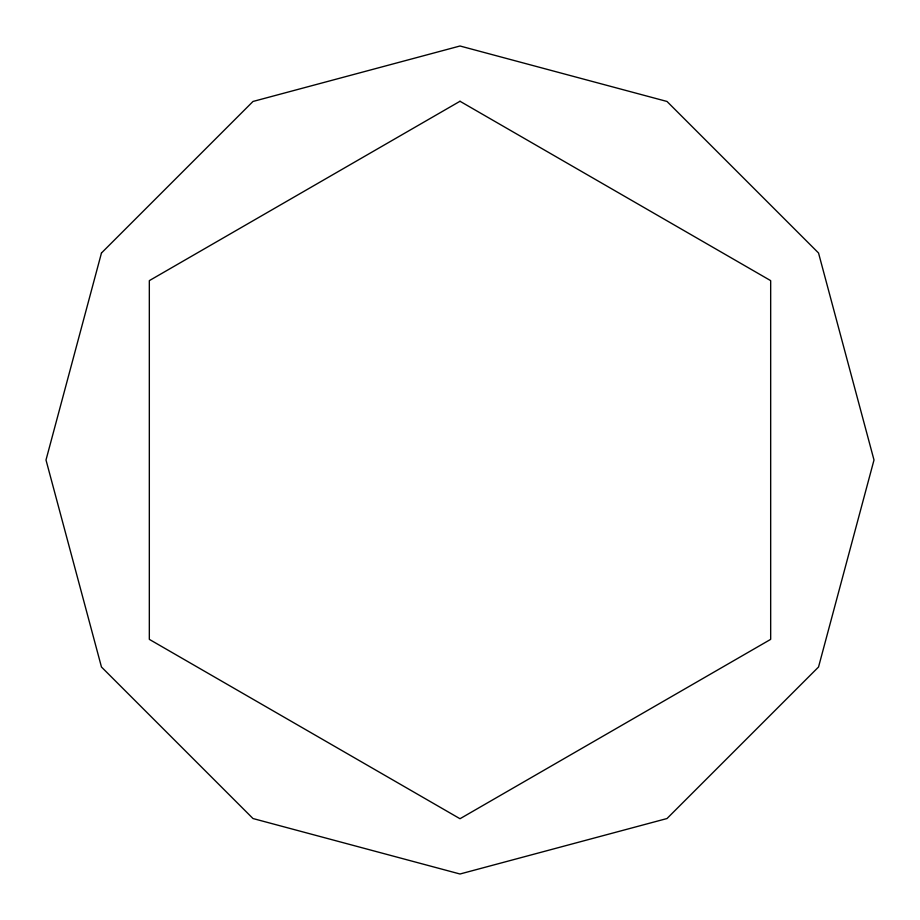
<?xml version="1.0" encoding="UTF-8"?>
<svg xmlns="http://www.w3.org/2000/svg" width="920" height="920" viewBox="0 0 920 920"><rect width="100%" height="100%" fill="white"/><g stroke="black" fill="none" stroke-linecap="round" stroke-linejoin="round"><path stroke-width="1.38" d="M101.465 253L46 460L101.465 667L253 818.535L460 874L667 818.535L818.535 667L874 460L818.535 253L667 101.465L460 46L253 101.465L101.465 253M460 101.269L149.327 280.635L149.327 639.365L460 818.731L770.672 639.365L770.672 280.635L460 101.269"/></g></svg>
